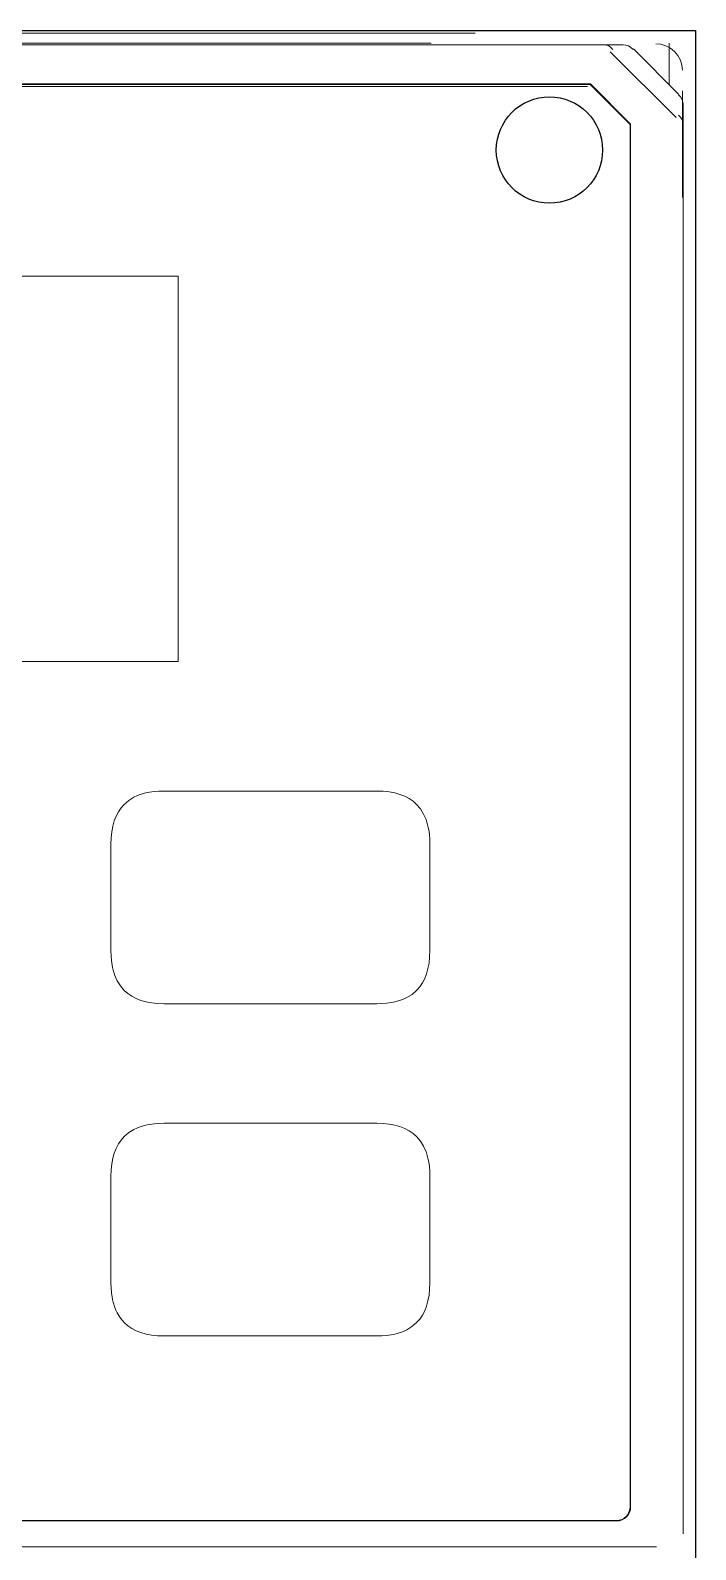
# Model space of a CAD drawing. Header units: millimetres. Extents: x -3630 to 1270, y -52213 to -49192.
# Drawn here: x -1502.3 to -1477.3, y -51440.7 to -51383.6 of the extents above; entities that cross this region are included whole.
import ezdxf

# ---------------------------------------------------------------- set-up
doc = ezdxf.new("R2010")
doc.units = ezdxf.units.MM
doc.linetypes.add('CENTER', pattern=[2, 1.25, -0.25, 0.25, -0.25])
doc.layers.add('1', color=1, linetype='CENTER')

msp = doc.modelspace()

# ---------------------------------------------------------------- linework, layer by layer
for p, q in [((-1570.296, -51383.606), (-1477.296, -51383.606)), ((-1477.296, -51383.606), (-1477.296, -51555.606))]:
    msp.add_line(p, q)
msp.add_circle((-1482.796, -51388.106), 2)
at = {"layer": '1', "color": 7, "linetype": 'Continuous', "lineweight": 13}
for p, q in [((-1480.743, -51384.145), (-1549.787, -51384.145)), ((-1480.509, -51384.411), (-1478.031, -51386.888)), ((-1479.911, -51439.498), (-1479.895, -51439.514))]:
    msp.add_line(p, q, dxfattribs=at)
at = {"layer": '1', "color": 7, "linetype": 'Continuous', "lineweight": 18}
for p, q in [((-1549.787, -51384.145), (-1480.743, -51384.145)), ((-1486.295, -51383.706), (-1544.295, -51383.706)), ((-1536.243, -51384.092), (-1494.348, -51384.092)), ((-1494.348, -51384.092), (-1487.243, -51384.092)), ((-1480.743, -51384.145), (-1480.022, -51384.145)), ((-1478.295, -51385.64), (-1478.295, -51384.092)), ((-1477.923, -51386.013), (-1479.638, -51384.297)), ((-1549.274, -51385.622), (-1481.256, -51385.622)), ((-1481.265, -51385.645), (-1549.265, -51385.645)), ((-1481.365, -51385.716), (-1549.165, -51385.716)), ((-1481.256, -51385.622), (-1481.265, -51385.645)), ((-1479.765, -51387.145), (-1481.265, -51385.645)), ((-1481.256, -51385.622), (-1479.742, -51387.135)), ((-1477.795, -51385.875), (-1477.795, -51389.885)), ((-1477.765, -51387.122), (-1477.765, -51386.402)), ((-1479.765, -51387.145), (-1479.742, -51387.135)), ((-1479.765, -51439.145), (-1479.765, -51387.145)), ((-1479.742, -51387.135), (-1479.742, -51439.145)), ((-1477.765, -51387.122), (-1477.765, -51440.145)), ((-1533.765, -51392.845), (-1496.765, -51392.845)), ((-1496.765, -51392.845), (-1496.765, -51407.345)), ((-1496.765, -51407.345), (-1533.765, -51407.345)), ((-1497.295, -51412.216), (-1489.295, -51412.216)), ((-1499.295, -51418.216), (-1499.295, -51414.216)), ((-1487.295, -51414.216), (-1487.295, -51418.216)), ((-1489.295, -51420.216), (-1497.295, -51420.216)), ((-1497.295, -51424.708), (-1489.295, -51424.708)), ((-1499.295, -51430.708), (-1499.295, -51426.708)), ((-1487.295, -51426.708), (-1487.295, -51430.708)), ((-1489.295, -51432.708), (-1497.295, -51432.708)), ((-1550.265, -51439.645), (-1480.265, -51439.645)), ((-1480.265, -51439.667), (-1550.265, -51439.667)), ((-1551.765, -51440.645), (-1478.765, -51440.645))]:
    msp.add_line(p, q, dxfattribs=at)
for points in [[(-1485.595, -51383.706), (-1485.609, -51383.706), (-1485.649, -51383.706), (-1485.713, -51383.706), (-1485.8, -51383.706), (-1485.906, -51383.706), (-1486.027, -51383.706), (-1486.295, -51383.706)], [(-1480.743, -51384.145), (-1480.651, -51384.156), (-1480.564, -51384.19), (-1480.485, -51384.245), (-1480.417, -51384.319)], [(-1480.022, -51384.145), (-1479.918, -51384.156), (-1479.818, -51384.19), (-1479.728, -51384.245), (-1479.65, -51384.319)], [(-1478.795, -51384.106), (-1478.6, -51384.125), (-1478.413, -51384.182), (-1478.24, -51384.275), (-1478.088, -51384.399), (-1477.964, -51384.55), (-1477.871, -51384.723), (-1477.815, -51384.911), (-1477.795, -51385.106)], [(-1477.939, -51386.03), (-1477.865, -51386.107), (-1477.81, -51386.198), (-1477.776, -51386.298), (-1477.765, -51386.402)], [(-1477.939, -51386.797), (-1477.866, -51386.864), (-1477.811, -51386.943), (-1477.777, -51387.031), (-1477.765, -51387.122)], [(-1499.295, -51414.216), (-1499.288, -51413.974), (-1499.264, -51413.747), (-1499.225, -51413.537), (-1499.17, -51413.341), (-1499.1, -51413.162), (-1499.014, -51412.998), (-1498.912, -51412.85), (-1498.795, -51412.717), (-1498.624, -51412.571), (-1498.43, -51412.45), (-1498.324, -51412.4), (-1498.227, -51412.361), (-1498.03, -51412.3), (-1497.926, -51412.275), (-1497.84, -51412.259), (-1497.668, -51412.235), (-1497.487, -51412.221), (-1497.295, -51412.216)], [(-1489.295, -51412.216), (-1489.053, -51412.224), (-1488.827, -51412.247), (-1488.616, -51412.286), (-1488.421, -51412.341), (-1488.241, -51412.411), (-1488.077, -51412.497), (-1487.929, -51412.599), (-1487.796, -51412.716), (-1487.65, -51412.888), (-1487.53, -51413.082), (-1487.479, -51413.187), (-1487.44, -51413.284), (-1487.379, -51413.481), (-1487.355, -51413.586), (-1487.338, -51413.671), (-1487.314, -51413.843), (-1487.3, -51414.024), (-1487.295, -51414.216)], [(-1497.295, -51420.216), (-1497.537, -51420.208), (-1497.764, -51420.185), (-1497.975, -51420.146), (-1498.17, -51420.091), (-1498.349, -51420.021), (-1498.513, -51419.935), (-1498.662, -51419.833), (-1498.794, -51419.716), (-1498.941, -51419.544), (-1499.061, -51419.35), (-1499.112, -51419.245), (-1499.15, -51419.148), (-1499.212, -51418.951), (-1499.236, -51418.846), (-1499.252, -51418.761), (-1499.276, -51418.589), (-1499.291, -51418.408), (-1499.295, -51418.216)], [(-1487.295, -51418.216), (-1487.303, -51418.458), (-1487.327, -51418.685), (-1487.366, -51418.895), (-1487.42, -51419.091), (-1487.491, -51419.27), (-1487.577, -51419.434), (-1487.678, -51419.582), (-1487.796, -51419.715), (-1487.967, -51419.862), (-1488.161, -51419.982), (-1488.266, -51420.032), (-1488.363, -51420.071), (-1488.561, -51420.132), (-1488.665, -51420.157), (-1488.751, -51420.173), (-1488.922, -51420.197), (-1489.104, -51420.211), (-1489.295, -51420.216)], [(-1499.295, -51426.708), (-1499.288, -51426.466), (-1499.264, -51426.239), (-1499.225, -51426.028), (-1499.17, -51425.833), (-1499.1, -51425.653), (-1499.014, -51425.489), (-1498.912, -51425.341), (-1498.795, -51425.209), (-1498.623, -51425.062), (-1498.429, -51424.942), (-1498.324, -51424.892), (-1498.227, -51424.853), (-1498.03, -51424.792), (-1497.926, -51424.767), (-1497.84, -51424.751), (-1497.668, -51424.727), (-1497.487, -51424.713), (-1497.295, -51424.708)], [(-1489.295, -51424.708), (-1489.053, -51424.716), (-1488.826, -51424.739), (-1488.615, -51424.778), (-1488.42, -51424.833), (-1488.24, -51424.904), (-1488.077, -51424.99), (-1487.929, -51425.091), (-1487.796, -51425.208), (-1487.649, -51425.38), (-1487.529, -51425.574), (-1487.479, -51425.68), (-1487.44, -51425.776), (-1487.379, -51425.973), (-1487.355, -51426.078), (-1487.338, -51426.163), (-1487.314, -51426.335), (-1487.3, -51426.516), (-1487.295, -51426.708)], [(-1497.295, -51432.708), (-1497.538, -51432.7), (-1497.764, -51432.677), (-1497.975, -51432.638), (-1498.171, -51432.583), (-1498.35, -51432.513), (-1498.514, -51432.427), (-1498.662, -51432.325), (-1498.794, -51432.208), (-1498.941, -51432.036), (-1499.062, -51431.842), (-1499.112, -51431.737), (-1499.15, -51431.64), (-1499.212, -51431.443), (-1499.236, -51431.338), (-1499.252, -51431.253), (-1499.276, -51431.081), (-1499.291, -51430.9), (-1499.295, -51430.708)], [(-1487.295, -51430.708), (-1487.303, -51430.951), (-1487.327, -51431.177), (-1487.366, -51431.388), (-1487.42, -51431.583), (-1487.491, -51431.763), (-1487.577, -51431.927), (-1487.678, -51432.075), (-1487.796, -51432.207), (-1487.968, -51432.354), (-1488.162, -51432.474), (-1488.267, -51432.525), (-1488.364, -51432.563), (-1488.561, -51432.624), (-1488.665, -51432.649), (-1488.751, -51432.665), (-1488.922, -51432.689), (-1489.104, -51432.703), (-1489.295, -51432.708)], [(-1479.742, -51439.145), (-1479.752, -51439.246), (-1479.782, -51439.344), (-1479.83, -51439.435), (-1479.895, -51439.514), (-1479.974, -51439.579), (-1480.065, -51439.627), (-1480.163, -51439.657), (-1480.265, -51439.667)], [(-1480.265, -51439.645), (-1480.168, -51439.635), (-1480.074, -51439.607), (-1479.988, -51439.561), (-1479.912, -51439.499), (-1479.849, -51439.423), (-1479.803, -51439.336), (-1479.774, -51439.242), (-1479.765, -51439.145)]]:
    msp.add_lwpolyline(points, dxfattribs=at)

doc.saveas('drawing.dxf')
